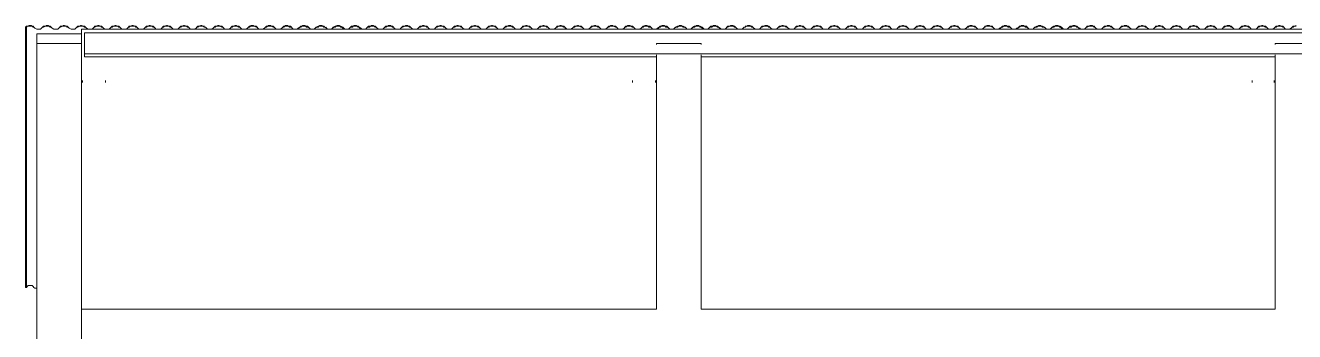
# Model space of a CAD drawing. Extents: x -187 to 52, y -9 to 65.
# Drawn here: x -175.95 to -170.32, y 17.23 to 18.59 of the extents above; entities that cross this region are included whole.
import ezdxf

# ---------------------------------------------------------------- set-up
doc = ezdxf.new("R2010")
doc.units = 0
doc.header["$MEASUREMENT"] = 0
doc.layers.add('PDF4_Geometría', color=7, linetype='Continuous')

msp = doc.modelspace()

# ---------------------------------------------------------------- linework, layer by layer
at = {"layer": 'PDF4_Geometría', "lineweight": 9}
for points in [[(-175.1536, 18.5812), (-175.1578, 18.5812), (-175.1663, 18.5854), (-175.1705, 18.5854), (-175.179, 18.5812), (-175.1832, 18.5812), (-175.1874, 18.577), (-175.1917, 18.5728), (-175.2001, 18.5685), (-175.2044, 18.5685), (-175.2086, 18.5685), (-175.217, 18.5685), (-175.2213, 18.5728), (-175.2255, 18.577), (-175.2297, 18.5812), (-175.234, 18.5812), (-175.2424, 18.5854), (-175.2466, 18.5854), (-175.2551, 18.5812), (-175.2593, 18.5812), (-175.2636, 18.577), (-175.2678, 18.5728), (-175.272, 18.5685), (-175.2805, 18.5685), (-175.2847, 18.5685), (-175.2932, 18.5685), (-175.2974, 18.5728), (-175.3016, 18.577), (-175.3059, 18.5812), (-175.3101, 18.5812), (-175.3185, 18.5854), (-175.3228, 18.5854), (-175.3312, 18.5812), (-175.3355, 18.5812), (-175.3397, 18.577), (-175.3439, 18.5728), (-175.3481, 18.5685), (-175.3566, 18.5685), (-175.3608, 18.5685), (-175.3693, 18.5685), (-175.3735, 18.5728), (-175.3777, 18.577), (-175.382, 18.5812), (-175.3862, 18.5812), (-175.3947, 18.5854), (-175.3989, 18.5854), (-175.4073, 18.5812), (-175.4116, 18.5812), (-175.4158, 18.577), (-175.42, 18.5728), (-175.4243, 18.5685), (-175.4327, 18.5685), (-175.437, 18.5685), (-175.4454, 18.5685), (-175.4496, 18.5728), (-175.4539, 18.577), (-175.4581, 18.5812), (-175.4623, 18.5812), (-175.4708, 18.5854), (-175.475, 18.5854), (-175.4835, 18.5812), (-175.4877, 18.5812), (-175.4919, 18.577), (-175.4962, 18.5728), (-175.5004, 18.5685), (-175.5088, 18.5685), (-175.5131, 18.5685), (-175.5215, 18.5685), (-175.5258, 18.5728), (-175.53, 18.577), (-175.5342, 18.5812), (-175.5385, 18.5812), (-175.5469, 18.5854), (-175.5511, 18.5854), (-175.5596, 18.5812), (-175.5638, 18.5812), (-175.5681, 18.577), (-175.5723, 18.5728), (-175.5765, 18.5685), (-175.585, 18.5685), (-175.5892, 18.5685), (-175.5934, 18.5685), (-175.6019, 18.5728), (-175.6061, 18.577), (-175.6103, 18.5812), (-175.6146, 18.5812), (-175.623, 18.5854), (-175.6273, 18.5854), (-175.6357, 18.5812), (-175.6399, 18.5812), (-175.6442, 18.577), (-175.6484, 18.5728), (-175.6526, 18.5685), (-175.6611, 18.5685), (-175.6653, 18.5685), (-175.6696, 18.5685), (-175.678, 18.5728), (-175.6822, 18.577), (-175.6865, 18.5812), (-175.6907, 18.5812), (-175.6992, 18.5854), (-175.7034, 18.5854), (-175.7076, 18.5812), (-175.7161, 18.5812), (-175.7203, 18.577), (-175.7245, 18.5728), (-175.7288, 18.5685), (-175.7372, 18.5685), (-175.7414, 18.5685), (-175.7457, 18.5685), (-175.7541, 18.5728), (-175.7584, 18.577), (-175.7626, 18.5812), (-175.7668, 18.5812), (-175.7753, 18.5854), (-175.7795, 18.5854), (-175.7837, 18.5812), (-175.7922, 18.5812), (-175.7964, 18.577), (-175.8007, 18.5728), (-175.8049, 18.5685), (-175.8133, 18.5685), (-175.8176, 18.5685), (-175.8218, 18.5685), (-175.8303, 18.5728), (-175.8345, 18.577), (-175.8387, 18.5812), (-175.8429, 18.5812), (-175.8472, 18.5854), (-175.8556, 18.5854), (-175.8599, 18.5812), (-175.8683, 18.5812), (-175.8725, 18.577), (-175.8768, 18.5728), (-175.881, 18.5685), (-175.8852, 18.5685), (-175.8937, 18.5685), (-175.8979, 18.5685), (-175.9064, 18.5728), (-175.9106, 18.577), (-175.9148, 18.5812), (-175.9191, 18.5812), (-175.9233, 18.5854), (-175.9318, 18.5854), (-175.936, 18.5812), (-175.9444, 18.5812), (-175.9487, 18.577), (-175.9444, 18.577), (-175.9402, 18.5812), (-175.936, 18.5812), (-175.9318, 18.5812), (-175.9233, 18.5812), (-175.9191, 18.5812), (-175.9148, 18.577), (-175.9106, 18.577), (-175.9064, 18.5728), (-175.8979, 18.5685), (-175.8937, 18.5685), (-175.8852, 18.5685), (-175.881, 18.5685), (-175.8768, 18.5728), (-175.8725, 18.577), (-175.8683, 18.577), (-175.8599, 18.5812), (-175.8556, 18.5812), (-175.8514, 18.5812), (-175.8429, 18.5812), (-175.8387, 18.577), (-175.8345, 18.577), (-175.8303, 18.5728), (-175.8218, 18.5685), (-175.8176, 18.5685), (-175.8133, 18.5685), (-175.8049, 18.5685), (-175.8007, 18.5728), (-175.7964, 18.577), (-175.7922, 18.577), (-175.7837, 18.5812), (-175.7795, 18.5812), (-175.7753, 18.5812), (-175.7668, 18.5812), (-175.7626, 18.577), (-175.7584, 18.577), (-175.7541, 18.5728), (-175.7457, 18.5685), (-175.7414, 18.5685), (-175.7372, 18.5685), (-175.7288, 18.5685), (-175.7245, 18.5728), (-175.7203, 18.577), (-175.7161, 18.577), (-175.7076, 18.5812), (-175.7034, 18.5812), (-175.6992, 18.5812), (-175.6907, 18.5812), (-175.6865, 18.577), (-175.6822, 18.577), (-175.678, 18.5728), (-175.6696, 18.5685), (-175.6653, 18.5685), (-175.6611, 18.5685), (-175.6526, 18.5685), (-175.6484, 18.5728), (-175.6442, 18.577), (-175.6399, 18.577), (-175.6315, 18.5812), (-175.6273, 18.5812), (-175.623, 18.5812), (-175.6146, 18.5812), (-175.6103, 18.577), (-175.6061, 18.577), (-175.6019, 18.5728), (-175.5977, 18.5685), (-175.5892, 18.5685), (-175.585, 18.5685), (-175.5765, 18.5685), (-175.5723, 18.5728), (-175.5681, 18.577), (-175.5638, 18.577), (-175.5596, 18.5812), (-175.5511, 18.5812), (-175.5469, 18.5812), (-175.5385, 18.5812), (-175.5342, 18.577), (-175.53, 18.577), (-175.5258, 18.5728), (-175.5215, 18.5685), (-175.5131, 18.5685), (-175.5088, 18.5685), (-175.5004, 18.5685), (-175.4962, 18.5728), (-175.4919, 18.577), (-175.4877, 18.577), (-175.4835, 18.5812), (-175.475, 18.5812), (-175.4708, 18.5812), (-175.4623, 18.5812), (-175.4581, 18.577), (-175.4539, 18.577), (-175.4496, 18.5728), (-175.4454, 18.5685), (-175.437, 18.5685), (-175.4327, 18.5685), (-175.4243, 18.5685), (-175.42, 18.5728), (-175.4158, 18.577), (-175.4116, 18.577), (-175.4073, 18.5812), (-175.3989, 18.5812), (-175.3947, 18.5812), (-175.3862, 18.5812), (-175.382, 18.577), (-175.3777, 18.577), (-175.3735, 18.5728), (-175.3693, 18.5685), (-175.3608, 18.5685), (-175.3566, 18.5685), (-175.3481, 18.5685), (-175.3439, 18.5728), (-175.3397, 18.577), (-175.3355, 18.577), (-175.3312, 18.5812), (-175.3228, 18.5812), (-175.3185, 18.5812), (-175.3101, 18.5812), (-175.3059, 18.577), (-175.3016, 18.577), (-175.2974, 18.5728), (-175.2932, 18.5685), (-175.2847, 18.5685), (-175.2805, 18.5685), (-175.272, 18.5685), (-175.2678, 18.5728), (-175.2636, 18.577), (-175.2593, 18.577), (-175.2551, 18.5812), (-175.2466, 18.5812), (-175.2424, 18.5812), (-175.234, 18.5812), (-175.2297, 18.577), (-175.2255, 18.577), (-175.2213, 18.5728), (-175.217, 18.5685), (-175.2086, 18.5685), (-175.2044, 18.5685), (-175.1959, 18.5685), (-175.1917, 18.5728), (-175.1874, 18.577), (-175.1832, 18.577), (-175.179, 18.5812), (-175.1705, 18.5812), (-175.1663, 18.5812), (-175.1621, 18.5812), (-175.1536, 18.577), (-175.1494, 18.577), (-175.1451, 18.5728), (-175.1409, 18.5685), (-175.1325, 18.5685), (-175.1282, 18.5685), (-175.124, 18.5685), (-175.1155, 18.5728), (-175.1113, 18.577), (-175.1071, 18.577), (-175.1029, 18.5812), (-175.0944, 18.5812), (-175.0902, 18.5812), (-175.0859, 18.5812), (-175.0775, 18.577), (-175.0733, 18.577), (-175.069, 18.5728), (-175.0648, 18.5685), (-175.0563, 18.5685), (-175.0521, 18.5685), (-175.0479, 18.5685), (-175.0394, 18.5728), (-175.0352, 18.577), (-175.031, 18.577), (-175.0267, 18.5812), (-175.0183, 18.5812), (-175.014, 18.5812), (-175.0098, 18.5812), (-175.0014, 18.577), (-174.9971, 18.577), (-174.9929, 18.5728), (-174.9887, 18.5685), (-174.9844, 18.5685), (-174.976, 18.5685), (-174.9718, 18.5685), (-174.9633, 18.5728), (-174.9591, 18.577), (-174.9548, 18.577), (-174.9506, 18.5812), (-174.9464, 18.5812), (-174.9379, 18.5812), (-174.9337, 18.5812), (-174.9252, 18.577), (-174.921, 18.577), (-174.9168, 18.5728), (-174.9125, 18.5685), (-174.9083, 18.5685), (-174.8999, 18.5685), (-174.8956, 18.5685), (-174.8872, 18.5728), (-174.8829, 18.577), (-174.8787, 18.577), (-174.8745, 18.5812), (-174.8703, 18.5812), (-174.866, 18.5812), (-174.8618, 18.5812), (-174.8576, 18.5812), (-174.8533, 18.5812), (-174.8576, 18.5812), (-174.8618, 18.5854), (-174.866, 18.5854), (-174.8703, 18.5812), (-174.8745, 18.5812), (-174.8787, 18.577), (-174.8829, 18.577)], [(-174.8872, 18.5728), (-174.8956, 18.5685), (-174.8999, 18.5685), (-174.9083, 18.5685), (-174.9125, 18.5685), (-174.9168, 18.5728), (-174.921, 18.577), (-174.9252, 18.5812), (-174.9337, 18.5812), (-174.9379, 18.5854), (-174.9464, 18.5854), (-174.9506, 18.5812), (-174.9548, 18.5812), (-174.9591, 18.577), (-174.9633, 18.5728), (-174.9718, 18.5685), (-174.976, 18.5685), (-174.9802, 18.5685), (-174.9887, 18.5685), (-174.9929, 18.5728), (-174.9971, 18.577), (-175.0014, 18.5812), (-175.0098, 18.5812), (-175.014, 18.5854), (-175.0183, 18.5854), (-175.0267, 18.5812), (-175.031, 18.5812), (-175.0352, 18.577), (-175.0394, 18.5728), (-175.0479, 18.5685), (-175.0521, 18.5685), (-175.0563, 18.5685), (-175.0648, 18.5685), (-175.069, 18.5728), (-175.0733, 18.577), (-175.0775, 18.5812), (-175.0859, 18.5812), (-175.0902, 18.5854), (-175.0944, 18.5854), (-175.1029, 18.5812), (-175.1071, 18.5812), (-175.1113, 18.577), (-175.1155, 18.5728), (-175.124, 18.5685), (-175.1282, 18.5685), (-175.1325, 18.5685), (-175.1409, 18.5685), (-175.1451, 18.5728), (-175.1494, 18.577), (-175.1536, 18.577)], [(-174.6207, 18.577), (-174.625, 18.5812), (-174.6292, 18.5812), (-174.6334, 18.5854), (-174.6419, 18.5854), (-174.6461, 18.5812), (-174.6503, 18.5812), (-174.6588, 18.577), (-174.663, 18.5728), (-174.6673, 18.5685), (-174.6715, 18.5685), (-174.6799, 18.5685), (-174.6842, 18.5685), (-174.6884, 18.5728), (-174.6926, 18.577), (-174.6969, 18.5812), (-174.7053, 18.5812), (-174.7096, 18.5854), (-174.718, 18.5854), (-174.7222, 18.5812), (-174.7265, 18.5812), (-174.7307, 18.577), (-174.7392, 18.5728), (-174.7434, 18.5685), (-174.7476, 18.5685), (-174.7561, 18.5685), (-174.7603, 18.5685), (-174.7645, 18.5728), (-174.7688, 18.577), (-174.773, 18.5812), (-174.7814, 18.5812), (-174.7857, 18.5854), (-174.7941, 18.5854), (-174.7984, 18.5812), (-174.8026, 18.5812), (-174.8068, 18.577), (-174.811, 18.5728), (-174.8195, 18.5685), (-174.8237, 18.5685), (-174.8322, 18.5685), (-174.8364, 18.5685), (-174.8407, 18.5728), (-174.8449, 18.577), (-174.8491, 18.5812), (-174.8576, 18.5812), (-174.8618, 18.5854), (-174.8703, 18.5854), (-174.8745, 18.5812), (-174.8787, 18.5812), (-174.8829, 18.577), (-174.8787, 18.5812), (-174.8745, 18.5812), (-174.866, 18.5812), (-174.8618, 18.5812), (-174.8576, 18.5812), (-174.8491, 18.577), (-174.8449, 18.577), (-174.8407, 18.5728), (-174.8364, 18.5685), (-174.8322, 18.5685), (-174.8237, 18.5685), (-174.8195, 18.5685), (-174.811, 18.5728), (-174.8068, 18.577), (-174.8026, 18.577), (-174.7984, 18.5812), (-174.7941, 18.5812), (-174.7857, 18.5812), (-174.7814, 18.5812), (-174.7772, 18.577), (-174.7688, 18.577), (-174.7645, 18.5728), (-174.7603, 18.5685), (-174.7561, 18.5685), (-174.7476, 18.5685), (-174.7434, 18.5685), (-174.7349, 18.5728), (-174.7307, 18.577), (-174.7265, 18.577), (-174.7222, 18.5812), (-174.718, 18.5812), (-174.7096, 18.5812), (-174.7053, 18.5812), (-174.7011, 18.577), (-174.6969, 18.577), (-174.6884, 18.5728), (-174.6842, 18.5685), (-174.6799, 18.5685), (-174.6715, 18.5685), (-174.6673, 18.5685), (-174.663, 18.5728), (-174.6546, 18.577), (-174.6503, 18.577), (-174.6461, 18.5812), (-174.6419, 18.5812), (-174.6334, 18.5812), (-174.6292, 18.5812), (-174.625, 18.577), (-174.6207, 18.577), (-174.6123, 18.5728), (-174.6081, 18.5685), (-174.6038, 18.5685), (-174.5954, 18.5685), (-174.5911, 18.5685), (-174.5869, 18.5728), (-174.5784, 18.577), (-174.5742, 18.577), (-174.57, 18.5812), (-174.5658, 18.5812), (-174.5573, 18.5812), (-174.5531, 18.5812), (-174.5488, 18.577), (-174.5446, 18.577), (-174.5404, 18.5728), (-174.5319, 18.5685), (-174.5277, 18.5685), (-174.5192, 18.5685), (-174.515, 18.5685), (-174.5108, 18.5728), (-174.5066, 18.577), (-174.4981, 18.577), (-174.4939, 18.5812), (-174.4896, 18.5812), (-174.4812, 18.5812), (-174.477, 18.5812), (-174.4727, 18.577), (-174.4685, 18.577), (-174.4643, 18.5728), (-174.4558, 18.5685), (-174.4516, 18.5685), (-174.4431, 18.5685), (-174.4389, 18.5685), (-174.4347, 18.5728), (-174.4304, 18.577), (-174.422, 18.577), (-174.4177, 18.5812), (-174.4135, 18.5812), (-174.4051, 18.5812), (-174.4008, 18.5812), (-174.3966, 18.577), (-174.3924, 18.577), (-174.3881, 18.5728), (-174.3797, 18.5685), (-174.3755, 18.5685), (-174.367, 18.5685), (-174.3628, 18.5685), (-174.3585, 18.5728), (-174.3543, 18.577), (-174.3501, 18.577), (-174.3416, 18.5812), (-174.3374, 18.5812), (-174.3289, 18.5812), (-174.3247, 18.5812), (-174.3205, 18.577), (-174.3162, 18.577), (-174.312, 18.5728), (-174.3036, 18.5685), (-174.2993, 18.5685), (-174.2909, 18.5685), (-174.2866, 18.5685), (-174.2824, 18.5728), (-174.2782, 18.577), (-174.274, 18.577), (-174.2655, 18.5812), (-174.2613, 18.5812), (-174.257, 18.5812), (-174.2486, 18.5812), (-174.2444, 18.577), (-174.2401, 18.577), (-174.2359, 18.5728), (-174.2274, 18.5685), (-174.2232, 18.5685), (-174.219, 18.5685), (-174.2105, 18.5685), (-174.2063, 18.5728), (-174.2021, 18.577), (-174.1978, 18.577), (-174.1894, 18.5812), (-174.1851, 18.5812), (-174.1809, 18.5812), (-174.1725, 18.5812), (-174.1682, 18.577), (-174.164, 18.577), (-174.1598, 18.5728), (-174.1513, 18.5685), (-174.1471, 18.5685), (-174.1429, 18.5685), (-174.1344, 18.5685), (-174.1302, 18.5728), (-174.1259, 18.577), (-174.1217, 18.577), (-174.1133, 18.5812), (-174.109, 18.5812), (-174.1048, 18.5812), (-174.0963, 18.5812), (-174.0921, 18.577), (-174.0879, 18.577), (-174.0836, 18.5728), (-174.0794, 18.5685), (-174.071, 18.5685), (-174.0667, 18.5685), (-174.0583, 18.5685), (-174.054, 18.5728), (-174.0498, 18.577), (-174.0456, 18.577), (-174.0371, 18.5812), (-174.0329, 18.5812), (-174.0287, 18.5812), (-174.0202, 18.5812), (-174.016, 18.577), (-174.0118, 18.577), (-174.0075, 18.5728), (-174.0033, 18.5685), (-173.9948, 18.5685), (-173.9906, 18.5685), (-173.9821, 18.5685), (-173.9779, 18.5728), (-173.9737, 18.577), (-173.9695, 18.577), (-173.9652, 18.5812), (-173.9568, 18.5812), (-173.9525, 18.5812), (-173.9441, 18.5812), (-173.9399, 18.577), (-173.9356, 18.577), (-173.9314, 18.5728), (-173.9272, 18.5685), (-173.9187, 18.5685), (-173.9145, 18.5685), (-173.906, 18.5685), (-173.9018, 18.5728), (-173.8976, 18.577), (-173.8933, 18.577), (-173.8891, 18.5812), (-173.8807, 18.5812), (-173.8764, 18.5812), (-173.868, 18.5812), (-173.8637, 18.577), (-173.8595, 18.577), (-173.8553, 18.5728), (-173.851, 18.5685), (-173.8426, 18.5685), (-173.8384, 18.5685), (-173.8299, 18.5685), (-173.8257, 18.5728), (-173.8214, 18.577), (-173.8172, 18.577), (-173.813, 18.5812), (-173.8088, 18.5812), (-173.8045, 18.5812), (-173.8003, 18.5812)], [(-173.7961, 18.5812), (-173.7918, 18.5812), (-173.7876, 18.5812), (-173.7918, 18.5812), (-173.7961, 18.5854), (-173.8045, 18.5854), (-173.8088, 18.5812), (-173.813, 18.5812), (-173.8172, 18.577), (-173.8214, 18.577), (-173.8257, 18.5728), (-173.8299, 18.5685), (-173.8384, 18.5685), (-173.8426, 18.5685), (-173.851, 18.5685), (-173.8553, 18.5728), (-173.8595, 18.577), (-173.8637, 18.5812), (-173.868, 18.5812), (-173.8764, 18.5854), (-173.8807, 18.5854), (-173.8891, 18.5812), (-173.8933, 18.5812), (-173.8976, 18.577), (-173.9018, 18.5728), (-173.906, 18.5685), (-173.9145, 18.5685), (-173.9187, 18.5685), (-173.9272, 18.5685), (-173.9314, 18.5728), (-173.9356, 18.577), (-173.9399, 18.5812), (-173.9441, 18.5812), (-173.9525, 18.5854), (-173.9568, 18.5854), (-173.9652, 18.5812), (-173.9695, 18.5812), (-173.9737, 18.577), (-173.9779, 18.5728), (-173.9821, 18.5685), (-173.9906, 18.5685), (-173.9948, 18.5685), (-173.9991, 18.5685), (-174.0075, 18.5728), (-174.0118, 18.577), (-174.016, 18.5812), (-174.0202, 18.5812), (-174.0287, 18.5854), (-174.0329, 18.5854), (-174.0414, 18.5812), (-174.0456, 18.5812), (-174.0498, 18.577), (-174.054, 18.5728), (-174.0583, 18.5685), (-174.0667, 18.5685), (-174.071, 18.5685), (-174.0752, 18.5685), (-174.0836, 18.5728), (-174.0879, 18.577), (-174.0921, 18.5812), (-174.0963, 18.5812), (-174.1048, 18.5854), (-174.109, 18.5854), (-174.1133, 18.5812), (-174.1217, 18.5812), (-174.1259, 18.577), (-174.1302, 18.5728), (-174.1344, 18.5685), (-174.1429, 18.5685), (-174.1471, 18.5685), (-174.1513, 18.5685), (-174.1598, 18.5728), (-174.164, 18.577), (-174.1682, 18.5812), (-174.1725, 18.5812), (-174.1809, 18.5854), (-174.1851, 18.5854), (-174.1894, 18.5812), (-174.1978, 18.5812), (-174.2021, 18.577), (-174.2063, 18.5728), (-174.2105, 18.5685), (-174.219, 18.5685), (-174.2232, 18.5685), (-174.2274, 18.5685), (-174.2359, 18.5728), (-174.2401, 18.577), (-174.2444, 18.5812), (-174.2486, 18.5812), (-174.2528, 18.5854), (-174.2613, 18.5854), (-174.2655, 18.5812), (-174.274, 18.5812), (-174.2782, 18.577), (-174.2824, 18.5728), (-174.2866, 18.5685), (-174.2909, 18.5685), (-174.2993, 18.5685), (-174.3036, 18.5685), (-174.312, 18.5728), (-174.3162, 18.577), (-174.3205, 18.5812), (-174.3247, 18.5812), (-174.3289, 18.5854), (-174.3374, 18.5854), (-174.3416, 18.5812), (-174.3501, 18.5812), (-174.3543, 18.577), (-174.3585, 18.5728), (-174.3628, 18.5685), (-174.367, 18.5685), (-174.3755, 18.5685), (-174.3797, 18.5685), (-174.3881, 18.5728), (-174.3924, 18.577), (-174.3966, 18.5812), (-174.4008, 18.5812), (-174.4051, 18.5854), (-174.4135, 18.5854), (-174.4177, 18.5812), (-174.4262, 18.5812), (-174.4304, 18.577), (-174.4347, 18.5728), (-174.4389, 18.5685), (-174.4431, 18.5685), (-174.4516, 18.5685), (-174.4558, 18.5685), (-174.46, 18.5728), (-174.4685, 18.577), (-174.4727, 18.5812), (-174.477, 18.5812), (-174.4812, 18.5854), (-174.4896, 18.5854), (-174.4939, 18.5812), (-174.5023, 18.5812), (-174.5066, 18.577), (-174.5108, 18.5728), (-174.515, 18.5685), (-174.5192, 18.5685), (-174.5277, 18.5685), (-174.5319, 18.5685), (-174.5362, 18.5728), (-174.5404, 18.577), (-174.5488, 18.5812), (-174.5531, 18.5812), (-174.5573, 18.5854), (-174.5658, 18.5854), (-174.57, 18.5812), (-174.5742, 18.5812), (-174.5827, 18.577), (-174.5869, 18.5728), (-174.5911, 18.5685), (-174.5954, 18.5685), (-174.6038, 18.5685), (-174.6081, 18.5685), (-174.6123, 18.5728), (-174.6165, 18.577)], [(-173.6438, 18.5812), (-173.6481, 18.5854), (-173.6523, 18.5854), (-173.6607, 18.5812), (-173.665, 18.5812), (-173.6692, 18.577), (-173.6734, 18.5728), (-173.6777, 18.5685), (-173.6861, 18.5685), (-173.6903, 18.5685), (-173.6988, 18.5685), (-173.703, 18.5728), (-173.7073, 18.577), (-173.7115, 18.5812), (-173.7157, 18.5812), (-173.7242, 18.5854), (-173.7284, 18.5854), (-173.7369, 18.5812), (-173.7411, 18.5812), (-173.7453, 18.577), (-173.7495, 18.5728), (-173.7538, 18.5685), (-173.7622, 18.5685), (-173.7665, 18.5685), (-173.7749, 18.5685), (-173.7792, 18.5728), (-173.7834, 18.577), (-173.7876, 18.5812), (-173.7918, 18.5812), (-173.8003, 18.5854), (-173.8045, 18.5854), (-173.813, 18.5812), (-173.8172, 18.5812), (-173.8214, 18.577), (-173.8172, 18.5812), (-173.813, 18.5812), (-173.8045, 18.5812), (-173.8003, 18.5812), (-173.7918, 18.5812), (-173.7876, 18.577), (-173.7834, 18.577), (-173.7792, 18.5728), (-173.7749, 18.5685), (-173.7665, 18.5685), (-173.7622, 18.5685), (-173.7538, 18.5685), (-173.7495, 18.5728), (-173.7453, 18.577), (-173.7411, 18.577), (-173.7369, 18.5812), (-173.7284, 18.5812), (-173.7242, 18.5812), (-173.7157, 18.5812), (-173.7115, 18.577), (-173.7073, 18.577), (-173.703, 18.5728), (-173.6988, 18.5685), (-173.6903, 18.5685), (-173.6861, 18.5685), (-173.6777, 18.5685), (-173.6734, 18.5728), (-173.6692, 18.577), (-173.665, 18.577), (-173.6607, 18.5812), (-173.6523, 18.5812), (-173.6481, 18.5812), (-173.6396, 18.5812), (-173.6354, 18.577), (-173.6311, 18.577), (-173.6269, 18.5728), (-173.6227, 18.5685), (-173.6142, 18.5685), (-173.61, 18.5685), (-173.6015, 18.5685), (-173.5973, 18.5728), (-173.5931, 18.577), (-173.5888, 18.577), (-173.5846, 18.5812), (-173.5762, 18.5812), (-173.5719, 18.5812), (-173.5677, 18.5812), (-173.5592, 18.577), (-173.555, 18.577), (-173.5508, 18.5728), (-173.5466, 18.5685), (-173.5381, 18.5685), (-173.5339, 18.5685), (-173.5296, 18.5685), (-173.5212, 18.5728), (-173.517, 18.577), (-173.5127, 18.577), (-173.5085, 18.5812), (-173.5, 18.5812), (-173.4958, 18.5812), (-173.4916, 18.5812), (-173.4831, 18.577), (-173.4789, 18.577), (-173.4747, 18.5728), (-173.4704, 18.5685), (-173.462, 18.5685), (-173.4577, 18.5685), (-173.4535, 18.5685), (-173.4451, 18.5728), (-173.4408, 18.577), (-173.4366, 18.577), (-173.4324, 18.5812), (-173.4239, 18.5812), (-173.4197, 18.5812), (-173.4155, 18.5812), (-173.407, 18.577), (-173.4028, 18.577), (-173.3985, 18.5728), (-173.3943, 18.5685), (-173.3901, 18.5685), (-173.3816, 18.5685), (-173.3774, 18.5685), (-173.3689, 18.5728), (-173.3647, 18.577), (-173.3605, 18.577), (-173.3562, 18.5812), (-173.352, 18.5812), (-173.3436, 18.5812), (-173.3393, 18.5812), (-173.3309, 18.577), (-173.3266, 18.577), (-173.3224, 18.5728), (-173.3182, 18.5685), (-173.314, 18.5685), (-173.3055, 18.5685), (-173.3013, 18.5685), (-173.2928, 18.5728), (-173.2886, 18.577), (-173.2844, 18.577), (-173.2801, 18.5812), (-173.2759, 18.5812), (-173.2674, 18.5812), (-173.2632, 18.5812), (-173.2547, 18.577), (-173.2505, 18.577), (-173.2463, 18.5728), (-173.2421, 18.5685), (-173.2378, 18.5685), (-173.2294, 18.5685), (-173.2251, 18.5685), (-173.2167, 18.5728), (-173.2125, 18.577), (-173.2082, 18.577), (-173.204, 18.5812), (-173.1998, 18.5812), (-173.1913, 18.5812), (-173.1871, 18.5812), (-173.1829, 18.577), (-173.1744, 18.577), (-173.1702, 18.5728), (-173.1659, 18.5685), (-173.1617, 18.5685), (-173.1532, 18.5685), (-173.149, 18.5685), (-173.1406, 18.5728), (-173.1363, 18.577), (-173.1321, 18.577), (-173.1279, 18.5812), (-173.1236, 18.5812), (-173.1152, 18.5812), (-173.111, 18.5812), (-173.1067, 18.577), (-173.1025, 18.577), (-173.094, 18.5728), (-173.0898, 18.5685), (-173.0856, 18.5685), (-173.0771, 18.5685), (-173.0729, 18.5685), (-173.0687, 18.5728), (-173.0602, 18.577), (-173.056, 18.577), (-173.0518, 18.5812), (-173.0475, 18.5812), (-173.0391, 18.5812), (-173.0348, 18.5812), (-173.0306, 18.577), (-173.0264, 18.577), (-173.0179, 18.5728), (-173.0137, 18.5685), (-173.0095, 18.5685), (-173.001, 18.5685), (-172.9968, 18.5685), (-172.9925, 18.5728), (-172.9841, 18.577), (-172.9799, 18.577), (-172.9756, 18.5812), (-172.9714, 18.5812), (-172.9629, 18.5812), (-172.9587, 18.5812), (-172.9545, 18.577), (-172.9503, 18.577), (-172.946, 18.5728), (-172.9376, 18.5685), (-172.9333, 18.5685), (-172.9249, 18.5685), (-172.9207, 18.5685), (-172.9164, 18.5728), (-172.9122, 18.577), (-172.9037, 18.577), (-172.8995, 18.5812), (-172.8953, 18.5812), (-172.8868, 18.5812), (-172.8826, 18.5812), (-172.8784, 18.577), (-172.8741, 18.577), (-172.8699, 18.5728), (-172.8614, 18.5685), (-172.8572, 18.5685), (-172.8488, 18.5685), (-172.8445, 18.5685), (-172.8403, 18.5728), (-172.8361, 18.577), (-172.8318, 18.577), (-172.8234, 18.5812), (-172.8192, 18.5812), (-172.8107, 18.5812), (-172.8065, 18.5812), (-172.8022, 18.577), (-172.798, 18.577), (-172.7938, 18.5728), (-172.7853, 18.5685), (-172.7811, 18.5685), (-172.7726, 18.5685), (-172.7684, 18.5685), (-172.7642, 18.5728), (-172.7599, 18.577)], [(-173.555, 18.577), (-173.5592, 18.5812), (-173.5635, 18.5812), (-173.5719, 18.5854), (-173.5762, 18.5854), (-173.5846, 18.5812), (-173.5888, 18.5812), (-173.5931, 18.577), (-173.5973, 18.5728), (-173.6058, 18.5685), (-173.61, 18.5685), (-173.6142, 18.5685), (-173.6227, 18.5685), (-173.6269, 18.5728), (-173.6311, 18.577), (-173.6354, 18.5812), (-173.6396, 18.5812)], [(-173.4662, 18.5685), (-173.4704, 18.5685), (-173.4747, 18.5728), (-173.4789, 18.577), (-173.4831, 18.5812), (-173.4916, 18.5812), (-173.4958, 18.5854), (-173.5, 18.5854), (-173.5085, 18.5812), (-173.5127, 18.5812), (-173.517, 18.577), (-173.5212, 18.5728), (-173.5296, 18.5685), (-173.5339, 18.5685), (-173.5381, 18.5685), (-173.5466, 18.5685), (-173.5508, 18.5728), (-173.555, 18.5728)], [(-172.7346, 18.5812), (-172.7303, 18.5812), (-172.7261, 18.5812), (-172.7303, 18.5812), (-172.7346, 18.5854), (-172.7388, 18.5854), (-172.7473, 18.5812), (-172.7515, 18.5812), (-172.7557, 18.577), (-172.7599, 18.577), (-172.7642, 18.5728), (-172.7684, 18.5685), (-172.7726, 18.5685), (-172.7811, 18.5685), (-172.7853, 18.5685), (-172.7938, 18.5728), (-172.798, 18.577), (-172.8022, 18.5812), (-172.8065, 18.5812), (-172.8107, 18.5854), (-172.8192, 18.5854), (-172.8234, 18.5812), (-172.8318, 18.5812), (-172.8361, 18.577), (-172.8403, 18.5728), (-172.8445, 18.5685), (-172.8488, 18.5685), (-172.8572, 18.5685), (-172.8614, 18.5685), (-172.8657, 18.5728), (-172.8741, 18.577), (-172.8784, 18.5812), (-172.8826, 18.5812), (-172.8868, 18.5854), (-172.8953, 18.5854), (-172.8995, 18.5812), (-172.908, 18.5812), (-172.9122, 18.577), (-172.9164, 18.5728), (-172.9207, 18.5685), (-172.9249, 18.5685), (-172.9333, 18.5685), (-172.9376, 18.5685), (-172.9418, 18.5728), (-172.946, 18.577), (-172.9545, 18.5812), (-172.9587, 18.5812), (-172.9629, 18.5854), (-172.9714, 18.5854), (-172.9756, 18.5812), (-172.9799, 18.5812), (-172.9883, 18.577), (-172.9925, 18.5728), (-172.9968, 18.5685), (-173.001, 18.5685), (-173.0095, 18.5685), (-173.0137, 18.5685), (-173.0179, 18.5728), (-173.0221, 18.577), (-173.0306, 18.5812), (-173.0348, 18.5812), (-173.0391, 18.5854), (-173.0475, 18.5854), (-173.0518, 18.5812), (-173.056, 18.5812), (-173.0644, 18.577), (-173.0687, 18.5728), (-173.0729, 18.5685), (-173.0771, 18.5685), (-173.0856, 18.5685), (-173.0898, 18.5685), (-173.094, 18.5728), (-173.0983, 18.577), (-173.1025, 18.5812), (-173.111, 18.5812), (-173.1152, 18.5854), (-173.1236, 18.5854), (-173.1279, 18.5812), (-173.1321, 18.5812), (-173.1363, 18.577), (-173.1448, 18.5728), (-173.149, 18.5685), (-173.1532, 18.5685), (-173.1617, 18.5685), (-173.1659, 18.5685), (-173.1702, 18.5728), (-173.1744, 18.577), (-173.1786, 18.5812), (-173.1871, 18.5812), (-173.1913, 18.5854), (-173.1998, 18.5854), (-173.204, 18.5812), (-173.2082, 18.5812), (-173.2125, 18.577), (-173.2167, 18.5728), (-173.2251, 18.5685), (-173.2294, 18.5685), (-173.2378, 18.5685), (-173.2421, 18.5685), (-173.2463, 18.5728), (-173.2505, 18.577), (-173.2547, 18.5812), (-173.2632, 18.5812), (-173.2674, 18.5854), (-173.2759, 18.5854), (-173.2801, 18.5812), (-173.2844, 18.5812), (-173.2886, 18.577), (-173.2928, 18.5728), (-173.3013, 18.5685), (-173.3055, 18.5685), (-173.314, 18.5685), (-173.3182, 18.5685), (-173.3224, 18.5728), (-173.3266, 18.577), (-173.3309, 18.5812), (-173.3393, 18.5812), (-173.3436, 18.5854), (-173.352, 18.5854), (-173.3562, 18.5812), (-173.3605, 18.5812), (-173.3647, 18.577), (-173.3689, 18.5728), (-173.3774, 18.5685), (-173.3816, 18.5685), (-173.3858, 18.5685), (-173.3943, 18.5685), (-173.3985, 18.5728), (-173.4028, 18.577), (-173.407, 18.5812), (-173.4155, 18.5812), (-173.4197, 18.5854), (-173.4239, 18.5854), (-173.4324, 18.5812), (-173.4366, 18.5812), (-173.4408, 18.577), (-173.4451, 18.5728), (-173.4535, 18.5685), (-173.4577, 18.5685), (-173.462, 18.5685)], [(-171.69, 18.577), (-171.6942, 18.577), (-171.6984, 18.5728), (-171.7069, 18.5685), (-171.7111, 18.5685), (-171.7196, 18.5685), (-171.7238, 18.5685), (-171.728, 18.5728), (-171.7323, 18.577), (-171.7365, 18.5812), (-171.745, 18.5812), (-171.7492, 18.5854), (-171.7577, 18.5854), (-171.7619, 18.5812), (-171.7661, 18.5812), (-171.7703, 18.577), (-171.7746, 18.5728), (-171.783, 18.5685), (-171.7873, 18.5685), (-171.7915, 18.5685), (-171.7999, 18.5685), (-171.8042, 18.5728), (-171.8084, 18.577), (-171.8126, 18.5812), (-171.8211, 18.5812), (-171.8253, 18.5854), (-171.8295, 18.5854), (-171.838, 18.5812), (-171.8422, 18.5812), (-171.8465, 18.577), (-171.8507, 18.5728), (-171.8592, 18.5685), (-171.8634, 18.5685), (-171.8676, 18.5685), (-171.8761, 18.5685), (-171.8803, 18.5728), (-171.8845, 18.577), (-171.8888, 18.5812), (-171.8972, 18.5812), (-171.9014, 18.5854), (-171.9057, 18.5854), (-171.9141, 18.5812), (-171.9184, 18.5812), (-171.9226, 18.577), (-171.9268, 18.5728), (-171.9353, 18.5685), (-171.9395, 18.5685), (-171.9437, 18.5685), (-171.9522, 18.5685), (-171.9564, 18.5728), (-171.9606, 18.577), (-171.9649, 18.5812), (-171.9691, 18.5812), (-171.9776, 18.5854), (-171.9818, 18.5854), (-171.9903, 18.5812), (-171.9945, 18.5812), (-171.9987, 18.577), (-172.0029, 18.5728), (-172.0114, 18.5685), (-172.0156, 18.5685), (-172.0199, 18.5685), (-172.0283, 18.5685), (-172.0325, 18.5728), (-172.0368, 18.577), (-172.041, 18.5812), (-172.0452, 18.5812), (-172.0537, 18.5854), (-172.0579, 18.5854), (-172.0664, 18.5812), (-172.0706, 18.5812), (-172.0748, 18.577), (-172.0791, 18.5728), (-172.0833, 18.5685), (-172.0918, 18.5685), (-172.096, 18.5685), (-172.1044, 18.5685), (-172.1087, 18.5728), (-172.1129, 18.577), (-172.1171, 18.5812), (-172.1214, 18.5812), (-172.1298, 18.5854), (-172.134, 18.5854), (-172.1425, 18.5812), (-172.1467, 18.5812), (-172.151, 18.577), (-172.1552, 18.5728), (-172.1594, 18.5685), (-172.1679, 18.5685), (-172.1721, 18.5685), (-172.1806, 18.5685), (-172.1848, 18.5728), (-172.189, 18.577), (-172.1932, 18.5812), (-172.1975, 18.5812), (-172.2059, 18.5854), (-172.2102, 18.5854), (-172.2186, 18.5812), (-172.2229, 18.5812), (-172.2271, 18.577), (-172.2313, 18.5728), (-172.2355, 18.5685), (-172.244, 18.5685), (-172.2482, 18.5685), (-172.2567, 18.5685), (-172.2609, 18.5728), (-172.2651, 18.577), (-172.2694, 18.5812), (-172.2736, 18.5812), (-172.2821, 18.5854), (-172.2863, 18.5854), (-172.2947, 18.5812), (-172.299, 18.5812), (-172.3032, 18.577), (-172.3074, 18.5728), (-172.3117, 18.5685), (-172.3201, 18.5685), (-172.3244, 18.5685), (-172.3328, 18.5685), (-172.337, 18.5728), (-172.3413, 18.577), (-172.3455, 18.5812), (-172.3497, 18.5812), (-172.3582, 18.5854), (-172.3624, 18.5854), (-172.3709, 18.5812), (-172.3751, 18.5812), (-172.3793, 18.577), (-172.3836, 18.5728), (-172.3878, 18.5685), (-172.3962, 18.5685), (-172.4005, 18.5685), (-172.4089, 18.5685), (-172.4132, 18.5728), (-172.4174, 18.577), (-172.4216, 18.5812), (-172.4258, 18.5812), (-172.4343, 18.5854), (-172.4385, 18.5854), (-172.447, 18.5812), (-172.4512, 18.5812), (-172.4555, 18.577), (-172.4597, 18.5728), (-172.4639, 18.5685), (-172.4724, 18.5685), (-172.4766, 18.5685), (-172.4808, 18.5685), (-172.4893, 18.5728), (-172.4935, 18.577), (-172.4977, 18.5812), (-172.502, 18.5812), (-172.5104, 18.5854), (-172.5147, 18.5854), (-172.5189, 18.5812), (-172.5273, 18.5812), (-172.5316, 18.577), (-172.5358, 18.5728), (-172.54, 18.5685), (-172.5485, 18.5685), (-172.5527, 18.5685), (-172.5569, 18.5685), (-172.5654, 18.5728), (-172.5696, 18.577), (-172.5739, 18.5812), (-172.5781, 18.5812), (-172.5866, 18.5854), (-172.5908, 18.5854), (-172.595, 18.5812), (-172.6035, 18.5812), (-172.6077, 18.577), (-172.6119, 18.5728), (-172.6162, 18.5685), (-172.6246, 18.5685), (-172.6288, 18.5685), (-172.6331, 18.5685), (-172.6415, 18.5728), (-172.6458, 18.577), (-172.65, 18.5812), (-172.6542, 18.5812), (-172.6584, 18.5854), (-172.6669, 18.5854), (-172.6711, 18.5812), (-172.6796, 18.5812), (-172.6838, 18.577), (-172.6881, 18.5728), (-172.6923, 18.5685), (-172.6965, 18.5685), (-172.705, 18.5685), (-172.7092, 18.5685), (-172.7177, 18.5728), (-172.7219, 18.577), (-172.7261, 18.5812), (-172.7303, 18.5812), (-172.7346, 18.5854), (-172.743, 18.5854), (-172.7473, 18.5812), (-172.7557, 18.5812)], [(-172.7515, 18.5812), (-172.7473, 18.5812), (-172.743, 18.5812), (-172.7346, 18.5812), (-172.7303, 18.5812), (-172.7261, 18.577), (-172.7219, 18.577), (-172.7177, 18.5728), (-172.7092, 18.5685), (-172.705, 18.5685), (-172.6965, 18.5685), (-172.6923, 18.5685), (-172.6881, 18.5728), (-172.6838, 18.577), (-172.6796, 18.577), (-172.6711, 18.5812), (-172.6669, 18.5812), (-172.6627, 18.5812), (-172.6542, 18.5812), (-172.65, 18.577), (-172.6458, 18.577), (-172.6415, 18.5728), (-172.6331, 18.5685), (-172.6288, 18.5685), (-172.6246, 18.5685), (-172.6162, 18.5685), (-172.6119, 18.5728), (-172.6077, 18.577), (-172.6035, 18.577), (-172.595, 18.5812), (-172.5908, 18.5812), (-172.5866, 18.5812), (-172.5781, 18.5812), (-172.5739, 18.577), (-172.5696, 18.577), (-172.5654, 18.5728), (-172.5569, 18.5685), (-172.5527, 18.5685), (-172.5485, 18.5685), (-172.54, 18.5685), (-172.5358, 18.5728), (-172.5316, 18.577), (-172.5273, 18.577), (-172.5189, 18.5812), (-172.5147, 18.5812), (-172.5104, 18.5812), (-172.502, 18.5812), (-172.4977, 18.577), (-172.4935, 18.577), (-172.4893, 18.5728), (-172.4851, 18.5685), (-172.4766, 18.5685), (-172.4724, 18.5685), (-172.4639, 18.5685), (-172.4597, 18.5728), (-172.4555, 18.577), (-172.4512, 18.577), (-172.4428, 18.5812), (-172.4385, 18.5812), (-172.4343, 18.5812), (-172.4258, 18.5812), (-172.4216, 18.577), (-172.4174, 18.577), (-172.4132, 18.5728), (-172.4089, 18.5685), (-172.4005, 18.5685), (-172.3962, 18.5685), (-172.3878, 18.5685), (-172.3836, 18.5728), (-172.3793, 18.577), (-172.3751, 18.577), (-172.3709, 18.5812), (-172.3624, 18.5812), (-172.3582, 18.5812), (-172.3497, 18.5812), (-172.3455, 18.577), (-172.3413, 18.577), (-172.337, 18.5728), (-172.3328, 18.5685), (-172.3244, 18.5685), (-172.3201, 18.5685), (-172.3117, 18.5685), (-172.3074, 18.5728), (-172.3032, 18.577), (-172.299, 18.577), (-172.2947, 18.5812), (-172.2863, 18.5812), (-172.2821, 18.5812), (-172.2736, 18.5812), (-172.2694, 18.577), (-172.2651, 18.577), (-172.2609, 18.5728), (-172.2567, 18.5685), (-172.2482, 18.5685), (-172.244, 18.5685), (-172.2355, 18.5685), (-172.2313, 18.5728), (-172.2271, 18.577), (-172.2229, 18.577), (-172.2186, 18.5812), (-172.2102, 18.5812), (-172.2059, 18.5812), (-172.1975, 18.5812), (-172.1932, 18.577), (-172.189, 18.577), (-172.1848, 18.5728), (-172.1806, 18.5685), (-172.1721, 18.5685), (-172.1679, 18.5685), (-172.1594, 18.5685), (-172.1552, 18.5728), (-172.151, 18.577), (-172.1467, 18.577), (-172.1425, 18.5812), (-172.134, 18.5812), (-172.1298, 18.5812), (-172.1214, 18.5812), (-172.1171, 18.577), (-172.1129, 18.577), (-172.1087, 18.5728), (-172.1044, 18.5685), (-172.096, 18.5685), (-172.0918, 18.5685), (-172.0833, 18.5685), (-172.0791, 18.5728), (-172.0748, 18.577), (-172.0706, 18.577), (-172.0664, 18.5812), (-172.0579, 18.5812), (-172.0537, 18.5812), (-172.0495, 18.5812), (-172.041, 18.577), (-172.0368, 18.577), (-172.0325, 18.5728), (-172.0283, 18.5685), (-172.0199, 18.5685), (-172.0156, 18.5685), (-172.0072, 18.5685), (-172.0029, 18.5728), (-171.9987, 18.577), (-171.9945, 18.577), (-171.9903, 18.5812), (-171.9818, 18.5812), (-171.9776, 18.5812), (-171.9733, 18.5812), (-171.9649, 18.577), (-171.9606, 18.577), (-171.9564, 18.5728), (-171.9522, 18.5685), (-171.9437, 18.5685), (-171.9395, 18.5685), (-171.9353, 18.5685), (-171.9268, 18.5728), (-171.9226, 18.577), (-171.9184, 18.577), (-171.9141, 18.5812), (-171.9057, 18.5812), (-171.9014, 18.5812), (-171.8972, 18.5812), (-171.8888, 18.577), (-171.8845, 18.577), (-171.8803, 18.5728), (-171.8761, 18.5685), (-171.8676, 18.5685), (-171.8634, 18.5685), (-171.8592, 18.5685), (-171.8507, 18.5728), (-171.8465, 18.577), (-171.8422, 18.577), (-171.838, 18.5812), (-171.8295, 18.5812), (-171.8253, 18.5812), (-171.8211, 18.5812), (-171.8126, 18.577), (-171.8084, 18.577), (-171.8042, 18.5728), (-171.7999, 18.5685), (-171.7957, 18.5685), (-171.7873, 18.5685), (-171.783, 18.5685), (-171.7746, 18.5728), (-171.7703, 18.577), (-171.7661, 18.577), (-171.7619, 18.5812), (-171.7577, 18.5812), (-171.7492, 18.5812), (-171.745, 18.5812), (-171.7365, 18.577), (-171.7323, 18.577), (-171.728, 18.5728), (-171.7238, 18.5685), (-171.7196, 18.5685), (-171.7111, 18.5685), (-171.7069, 18.5685), (-171.6984, 18.5728), (-171.6942, 18.577), (-171.69, 18.577), (-171.69, 18.5812), (-171.6858, 18.5812), (-171.6815, 18.5812), (-171.6773, 18.5854), (-171.6731, 18.5854), (-171.6688, 18.5812), (-171.6646, 18.5812), (-171.6688, 18.5812), (-171.6731, 18.5812), (-171.6773, 18.5812), (-171.6815, 18.5812), (-171.6858, 18.5812)], [(-170.6073, 18.5812), (-170.6031, 18.5812), (-170.5989, 18.5812), (-170.6031, 18.5812), (-170.6073, 18.5854), (-170.6158, 18.5854), (-170.62, 18.5812), (-170.6243, 18.5812), (-170.6285, 18.577), (-170.6327, 18.577), (-170.6369, 18.5728), (-170.6412, 18.5685), (-170.6496, 18.5685), (-170.6539, 18.5685), (-170.6623, 18.5685), (-170.6666, 18.5728), (-170.6708, 18.577), (-170.675, 18.5812), (-170.6792, 18.5812), (-170.6877, 18.5854), (-170.6919, 18.5854), (-170.7004, 18.5812), (-170.7046, 18.5812), (-170.7088, 18.577), (-170.7131, 18.5728), (-170.7173, 18.5685), (-170.7258, 18.5685), (-170.73, 18.5685), (-170.7384, 18.5685), (-170.7427, 18.5728), (-170.7469, 18.577), (-170.7511, 18.5812), (-170.7554, 18.5812), (-170.7638, 18.5854), (-170.768, 18.5854), (-170.7765, 18.5812), (-170.7807, 18.5812), (-170.785, 18.577), (-170.7892, 18.5728), (-170.7934, 18.5685), (-170.8019, 18.5685), (-170.8061, 18.5685), (-170.8146, 18.5685), (-170.8188, 18.5728), (-170.823, 18.577), (-170.8273, 18.5812), (-170.8315, 18.5812), (-170.8399, 18.5854), (-170.8442, 18.5854), (-170.8526, 18.5812), (-170.8569, 18.5812), (-170.8611, 18.577), (-170.8653, 18.5728), (-170.8695, 18.5685), (-170.878, 18.5685), (-170.8822, 18.5685), (-170.8865, 18.5685), (-170.8949, 18.5728), (-170.8992, 18.577), (-170.9034, 18.5812), (-170.9076, 18.5812), (-170.9161, 18.5854), (-170.9203, 18.5854), (-170.9245, 18.5812), (-170.933, 18.5812), (-170.9372, 18.577), (-170.9414, 18.5728), (-170.9457, 18.5685), (-170.9541, 18.5685), (-170.9584, 18.5685), (-170.9626, 18.5685), (-170.971, 18.5728), (-170.9753, 18.577), (-170.9795, 18.5812), (-170.9837, 18.5812), (-170.9922, 18.5854), (-170.9964, 18.5854), (-171.0006, 18.5812), (-171.0091, 18.5812), (-171.0133, 18.577), (-171.0176, 18.5728), (-171.0218, 18.5685), (-171.0303, 18.5685), (-171.0345, 18.5685), (-171.0387, 18.5685), (-171.0472, 18.5728), (-171.0514, 18.577), (-171.0556, 18.5812), (-171.0599, 18.5812), (-171.0641, 18.5854), (-171.0725, 18.5854), (-171.0768, 18.5812), (-171.0852, 18.5812), (-171.0895, 18.577), (-171.0937, 18.5728), (-171.0979, 18.5685), (-171.1021, 18.5685), (-171.1106, 18.5685), (-171.1148, 18.5685), (-171.1233, 18.5728), (-171.1275, 18.577), (-171.1317, 18.5812), (-171.136, 18.5812), (-171.1402, 18.5854), (-171.1487, 18.5854), (-171.1529, 18.5812), (-171.1614, 18.5812), (-171.1656, 18.577), (-171.1698, 18.5728), (-171.174, 18.5685), (-171.1783, 18.5685), (-171.1867, 18.5685), (-171.191, 18.5685), (-171.1994, 18.5728), (-171.2036, 18.577), (-171.2079, 18.5812), (-171.2121, 18.5812), (-171.2163, 18.5854), (-171.2248, 18.5854), (-171.229, 18.5812), (-171.2375, 18.5812), (-171.2417, 18.577), (-171.2459, 18.5728), (-171.2502, 18.5685), (-171.2544, 18.5685), (-171.2629, 18.5685), (-171.2671, 18.5685), (-171.2713, 18.5728), (-171.2798, 18.577), (-171.284, 18.5812), (-171.2882, 18.5812), (-171.2925, 18.5854), (-171.3009, 18.5854), (-171.3051, 18.5812), (-171.3136, 18.5812), (-171.3178, 18.577), (-171.3221, 18.5728), (-171.3263, 18.5685), (-171.3305, 18.5685), (-171.339, 18.5685), (-171.3432, 18.5685), (-171.3474, 18.5728), (-171.3517, 18.577), (-171.3601, 18.5812), (-171.3643, 18.5812), (-171.3686, 18.5854), (-171.377, 18.5854), (-171.3813, 18.5812), (-171.3855, 18.5812), (-171.394, 18.577), (-171.3982, 18.5728), (-171.4024, 18.5685), (-171.4066, 18.5685), (-171.4151, 18.5685), (-171.4193, 18.5685), (-171.4236, 18.5728), (-171.4278, 18.577), (-171.4362, 18.5812), (-171.4405, 18.5812), (-171.4447, 18.5854), (-171.4532, 18.5854), (-171.4574, 18.5812), (-171.4616, 18.5812), (-171.4701, 18.577), (-171.4743, 18.5728), (-171.4785, 18.5685), (-171.4828, 18.5685), (-171.4912, 18.5685), (-171.4955, 18.5685), (-171.4997, 18.5728), (-171.5039, 18.577), (-171.5081, 18.5812), (-171.5166, 18.5812), (-171.5208, 18.5854), (-171.5293, 18.5854), (-171.5335, 18.5812), (-171.5377, 18.5812), (-171.542, 18.577), (-171.5504, 18.5728), (-171.5547, 18.5685), (-171.5589, 18.5685), (-171.5673, 18.5685), (-171.5716, 18.5685), (-171.5758, 18.5728), (-171.58, 18.577), (-171.5843, 18.5812), (-171.5927, 18.5812), (-171.5969, 18.5854), (-171.6054, 18.5854), (-171.6096, 18.5812), (-171.6139, 18.5812), (-171.6181, 18.577), (-171.6266, 18.5728), (-171.6308, 18.5685), (-171.635, 18.5685), (-171.6435, 18.5685), (-171.6477, 18.5685), (-171.6519, 18.5728), (-171.6562, 18.577), (-171.6604, 18.5812), (-171.6688, 18.5812), (-171.6731, 18.5854), (-171.6815, 18.5854), (-171.6858, 18.5812), (-171.69, 18.5812), (-171.6942, 18.577), (-171.69, 18.5812), (-171.6858, 18.5812), (-171.6773, 18.5812), (-171.6731, 18.5812), (-171.6688, 18.5812), (-171.6604, 18.577), (-171.6562, 18.577), (-171.6519, 18.5728), (-171.6477, 18.5685), (-171.6435, 18.5685), (-171.635, 18.5685), (-171.6308, 18.5685), (-171.6223, 18.5728), (-171.6181, 18.577), (-171.6139, 18.577), (-171.6096, 18.5812), (-171.6054, 18.5812), (-171.5969, 18.5812), (-171.5927, 18.5812), (-171.5885, 18.577), (-171.58, 18.577), (-171.5758, 18.5728), (-171.5716, 18.5685), (-171.5673, 18.5685), (-171.5589, 18.5685), (-171.5547, 18.5685), (-171.5462, 18.5728), (-171.542, 18.577), (-171.5377, 18.577), (-171.5335, 18.5812), (-171.5293, 18.5812), (-171.5208, 18.5812), (-171.5166, 18.5812), (-171.5124, 18.577), (-171.5081, 18.577), (-171.4997, 18.5728), (-171.4955, 18.5685), (-171.4912, 18.5685), (-171.4828, 18.5685), (-171.4785, 18.5685), (-171.4743, 18.5728), (-171.4658, 18.577), (-171.4616, 18.577), (-171.4574, 18.5812), (-171.4532, 18.5812), (-171.4447, 18.5812), (-171.4405, 18.5812), (-171.4362, 18.577), (-171.432, 18.577), (-171.4236, 18.5728), (-171.4193, 18.5685), (-171.4151, 18.5685), (-171.4066, 18.5685), (-171.4024, 18.5685), (-171.3982, 18.5728), (-171.3897, 18.577), (-171.3855, 18.577), (-171.3813, 18.5812), (-171.377, 18.5812), (-171.3686, 18.5812), (-171.3643, 18.5812), (-171.3601, 18.577), (-171.3559, 18.577), (-171.3517, 18.5728), (-171.3432, 18.5685), (-171.339, 18.5685), (-171.3305, 18.5685), (-171.3263, 18.5685), (-171.3221, 18.5728), (-171.3178, 18.577), (-171.3094, 18.577), (-171.3051, 18.5812), (-171.3009, 18.5812), (-171.2925, 18.5812), (-171.2882, 18.5812), (-171.284, 18.577), (-171.2798, 18.577), (-171.2755, 18.5728), (-171.2671, 18.5685), (-171.2629, 18.5685), (-171.2544, 18.5685), (-171.2502, 18.5685), (-171.2459, 18.5728), (-171.2417, 18.577), (-171.2375, 18.577), (-171.229, 18.5812), (-171.2248, 18.5812), (-171.2163, 18.5812), (-171.2121, 18.5812), (-171.2079, 18.577), (-171.2036, 18.577), (-171.1994, 18.5728), (-171.191, 18.5685), (-171.1867, 18.5685), (-171.1783, 18.5685), (-171.174, 18.5685), (-171.1698, 18.5728), (-171.1656, 18.577), (-171.1614, 18.577), (-171.1529, 18.5812), (-171.1487, 18.5812), (-171.1402, 18.5812), (-171.136, 18.5812), (-171.1317, 18.577), (-171.1275, 18.577), (-171.1233, 18.5728), (-171.1148, 18.5685), (-171.1106, 18.5685), (-171.1021, 18.5685), (-171.0979, 18.5685), (-171.0937, 18.5728), (-171.0895, 18.577), (-171.0852, 18.577), (-171.0768, 18.5812), (-171.0725, 18.5812), (-171.0683, 18.5812), (-171.0599, 18.5812), (-171.0556, 18.577), (-171.0514, 18.577), (-171.0472, 18.5728), (-171.0387, 18.5685), (-171.0345, 18.5685), (-171.0303, 18.5685), (-171.0218, 18.5685), (-171.0176, 18.5728), (-171.0133, 18.577), (-171.0091, 18.577), (-171.0006, 18.5812), (-170.9964, 18.5812), (-170.9922, 18.5812), (-170.9837, 18.5812), (-170.9795, 18.577), (-170.9753, 18.577), (-170.971, 18.5728), (-170.9626, 18.5685), (-170.9584, 18.5685), (-170.9541, 18.5685), (-170.9457, 18.5685), (-170.9414, 18.5728), (-170.9372, 18.577), (-170.933, 18.577), (-170.9245, 18.5812), (-170.9203, 18.5812), (-170.9161, 18.5812), (-170.9076, 18.5812), (-170.9034, 18.577), (-170.8992, 18.577), (-170.8949, 18.5728), (-170.8907, 18.5685), (-170.8822, 18.5685), (-170.878, 18.5685), (-170.8695, 18.5685), (-170.8653, 18.5728), (-170.8611, 18.577), (-170.8569, 18.577), (-170.8484, 18.5812), (-170.8442, 18.5812), (-170.8399, 18.5812), (-170.8315, 18.5812), (-170.8273, 18.577), (-170.823, 18.577), (-170.8188, 18.5728), (-170.8146, 18.5685), (-170.8061, 18.5685), (-170.8019, 18.5685), (-170.7934, 18.5685), (-170.7892, 18.5728), (-170.785, 18.577), (-170.7807, 18.577), (-170.7765, 18.5812), (-170.768, 18.5812), (-170.7638, 18.5812), (-170.7554, 18.5812), (-170.7511, 18.577), (-170.7469, 18.577), (-170.7427, 18.5728), (-170.7384, 18.5685), (-170.73, 18.5685), (-170.7258, 18.5685), (-170.7173, 18.5685), (-170.7131, 18.5728), (-170.7088, 18.577), (-170.7046, 18.577), (-170.7004, 18.5812), (-170.6919, 18.5812), (-170.6877, 18.5812), (-170.6792, 18.5812), (-170.675, 18.577), (-170.6708, 18.577), (-170.6666, 18.5728), (-170.6623, 18.5685), (-170.6539, 18.5685), (-170.6496, 18.5685), (-170.6412, 18.5685), (-170.6369, 18.5728), (-170.6327, 18.577), (-170.6285, 18.577), (-170.6243, 18.5812), (-170.62, 18.5812), (-170.6158, 18.5812), (-170.6116, 18.5812)], [(-170.3113, 18.5854), (-170.3198, 18.5812), (-170.324, 18.5812), (-170.3282, 18.577), (-170.3325, 18.5728), (-170.3409, 18.5685), (-170.3451, 18.5685), (-170.3494, 18.5685), (-170.3578, 18.5685), (-170.3621, 18.5728), (-170.3663, 18.577), (-170.3705, 18.5812), (-170.379, 18.5812), (-170.3832, 18.5854), (-170.3874, 18.5854), (-170.3959, 18.5812), (-170.4001, 18.5812), (-170.4043, 18.577), (-170.4086, 18.5728), (-170.417, 18.5685), (-170.4213, 18.5685), (-170.4255, 18.5685), (-170.434, 18.5685), (-170.4382, 18.5728), (-170.4424, 18.577), (-170.4466, 18.5812), (-170.4509, 18.5812), (-170.4593, 18.5854), (-170.4636, 18.5854), (-170.472, 18.5812), (-170.4762, 18.5812), (-170.4805, 18.577), (-170.4847, 18.5728), (-170.4889, 18.5685), (-170.4974, 18.5685), (-170.5016, 18.5685), (-170.5101, 18.5685), (-170.5143, 18.5728), (-170.5185, 18.577), (-170.5228, 18.5812), (-170.527, 18.5812), (-170.5354, 18.5854), (-170.5397, 18.5854), (-170.5481, 18.5812), (-170.5524, 18.5812), (-170.5566, 18.577), (-170.5608, 18.5728), (-170.5651, 18.5685), (-170.5735, 18.5685), (-170.5777, 18.5685), (-170.5862, 18.5685), (-170.5904, 18.5728), (-170.5947, 18.577), (-170.5989, 18.5812), (-170.6031, 18.5812), (-170.6116, 18.5854), (-170.6158, 18.5854), (-170.6243, 18.5812), (-170.6285, 18.5812), (-170.6327, 18.577), (-170.6285, 18.5812), (-170.6243, 18.5812), (-170.6158, 18.5812), (-170.6116, 18.5812), (-170.6031, 18.5812), (-170.5989, 18.577), (-170.5947, 18.577), (-170.5904, 18.5728), (-170.5862, 18.5685), (-170.5777, 18.5685), (-170.5735, 18.5685), (-170.5651, 18.5685), (-170.5608, 18.5728), (-170.5566, 18.577), (-170.5524, 18.577), (-170.5481, 18.5812), (-170.5397, 18.5812), (-170.5354, 18.5812), (-170.527, 18.5812), (-170.5228, 18.577), (-170.5185, 18.577), (-170.5143, 18.5728), (-170.5101, 18.5685), (-170.5016, 18.5685), (-170.4974, 18.5685), (-170.4889, 18.5685), (-170.4847, 18.5728), (-170.4805, 18.577), (-170.4762, 18.577), (-170.472, 18.5812), (-170.4636, 18.5812), (-170.4593, 18.5812), (-170.4551, 18.5812), (-170.4466, 18.577), (-170.4424, 18.577), (-170.4382, 18.5728), (-170.434, 18.5685), (-170.4255, 18.5685), (-170.4213, 18.5685), (-170.4128, 18.5685), (-170.4086, 18.5728), (-170.4043, 18.577), (-170.4001, 18.577), (-170.3959, 18.5812), (-170.3874, 18.5812), (-170.3832, 18.5812), (-170.379, 18.5812), (-170.3705, 18.577), (-170.3663, 18.577), (-170.3621, 18.5728), (-170.3578, 18.5685), (-170.3494, 18.5685), (-170.3451, 18.5685), (-170.3409, 18.5685), (-170.3325, 18.5728), (-170.3282, 18.577), (-170.324, 18.577), (-170.3198, 18.5812), (-170.3113, 18.5812)], [(-175.8979, 17.4182), (-175.9064, 17.4182), (-175.9106, 17.4224), (-175.9148, 17.4267), (-175.9191, 17.4309), (-175.9233, 17.4309), (-175.9318, 17.4309), (-175.936, 17.4309), (-175.9402, 17.4267), (-175.9444, 17.4224), (-175.9487, 17.4224), (-175.9487, 18.577)], [(-175.9444, 18.577), (-175.9444, 17.4224)], [(-175.6992, 17.3844), (-175.6992, 18.5685), (-167.4567, 18.5685)], [(-175.6865, 18.4586), (-175.6865, 18.4543), (-175.6865, 18.4501), (-175.6865, 18.4459), (-175.6865, 18.4586), (-175.6865, 18.5516), (-167.7696, 18.5516)], [(-167.7696, 18.5516), (-167.7696, 18.4586), (-167.7696, 18.4459), (-167.7696, 18.4501), (-167.7696, 18.4543), (-167.7696, 18.4586), (-175.6865, 18.4586)], [(-172.7557, 18.577), (-172.7599, 18.577), (-172.7557, 18.577)], [(-172.7557, 18.577), (-172.7515, 18.5812), (-172.7473, 18.5812), (-172.7388, 18.5812)], [(-175.8979, 15.1557), (-175.8979, 17.1264), (-175.8979, 18.5051), (-175.6992, 18.5051), (-175.6992, 17.1264), (-175.6992, 17.3252), (-173.149, 17.3252), (-173.149, 18.4543)], [(-173.149, 18.5009), (-173.149, 18.5051), (-172.9503, 18.5051), (-172.9503, 18.5009)], [(-170.4043, 18.5009), (-170.4043, 18.5051), (-170.2056, 18.5051), (-170.2056, 18.5009)], [(-173.149, 17.3844), (-173.149, 18.4459), (-175.6865, 18.4459)], [(-172.9503, 18.4543), (-172.9503, 17.3252), (-170.4043, 17.3252), (-170.4043, 18.4543)], [(-170.4043, 17.3844), (-170.4043, 18.4459), (-172.9503, 18.4459), (-172.9503, 17.3844)], [(-175.6949, 18.3402), (-175.6949, 18.3317)], [(-175.5934, 18.3317), (-175.5934, 18.3402)], [(-173.2547, 18.3402), (-173.2547, 18.3317)], [(-173.1532, 18.3317), (-173.1532, 18.3402)], [(-170.5058, 18.3402), (-170.5058, 18.3317)], [(-170.4086, 18.3317), (-170.4086, 18.3402)], [(-175.6992, 17.3252), (-173.149, 17.3252)], [(-172.9503, 17.3252), (-170.4043, 17.3252)]]:
    msp.add_lwpolyline(points, dxfattribs=at)
msp.add_lwpolyline([(-175.6992, 18.5051), (-175.8979, 18.5051), (-175.8979, 18.5474), (-175.6992, 18.5474)], close=True, dxfattribs=at)

doc.saveas('drawing.dxf')
